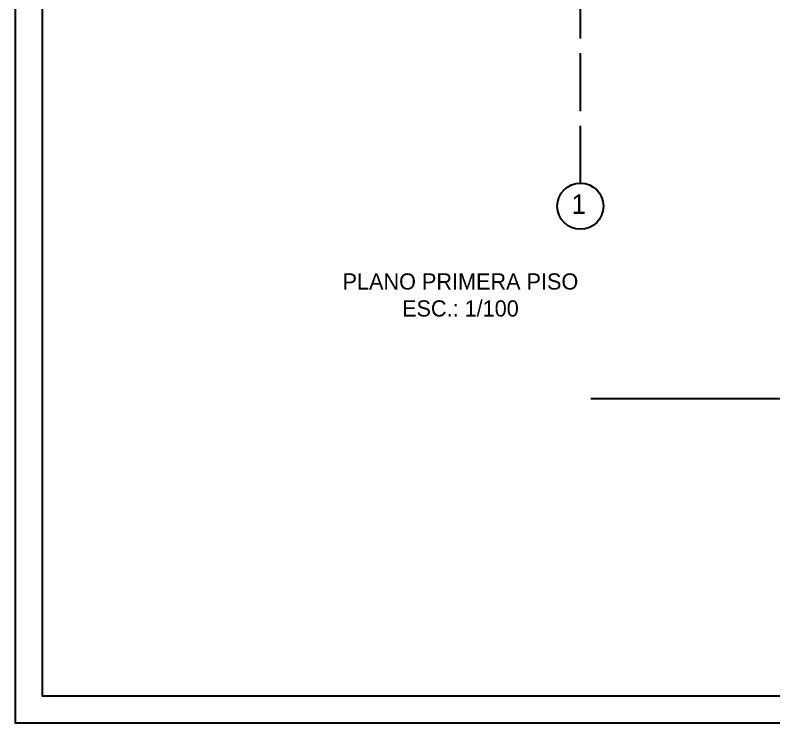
# Model space of a CAD drawing. Header units: metres. Extents: x -525 to 413, y -37 to 272.
# Drawn here: x 24.41 to 38.47, y 25.93 to 39.05 of the extents above; entities that cross this region are included whole.
import ezdxf

# ---------------------------------------------------------------- set-up
doc = ezdxf.new("R2010")
doc.units = ezdxf.units.M
doc.header["$MEASUREMENT"] = 0
doc.linetypes.add('ACAD_ISO02W100', pattern=[15, 12, -3])
doc.linetypes.add('DOT', pattern=[0.25, 0, -0.25])
doc.layers.get('0').update_dxf_attribs({"color": 254})
doc.layers.add('L.COLUMNA', color=254, linetype='Continuous')
doc.layers.add('letra', color=254, linetype='DOT')
doc.layers.add('MARCO DE LEYENDA', color=254, linetype='Continuous', lineweight=25)
doc.styles.get("Standard").update_dxf_attribs({"font": 'HTOWERT.TTF', "height": 0.08})

msp = doc.modelspace()

# ---------------------------------------------------------------- linework, layer by layer
at = {"linetype": 'Continuous'}
for points in [[(24.407, 85.327), (24.407, 25.927), (66.407, 25.927), (66.407, 85.327)], [(24.907, 84.827), (24.907, 26.427), (65.907, 26.427), (65.907, 84.827)]]:
    msp.add_lwpolyline(points, close=True, dxfattribs=at)
at = {"ltscale": 0.2}
msp.add_circle((34.885, 35.51), 0.428, dxfattribs=at)
at = {"layer": 'L.COLUMNA', "linetype": 'ACAD_ISO02W100', "ltscale": 0.09}
msp.add_line((34.885, 35.922), (34.885, 39.169), dxfattribs=at)
at = {"layer": 'MARCO DE LEYENDA'}
msp.add_line((35.079, 31.946), (65.907, 31.946), dxfattribs=at)

# ---------------------------------------------------------------- texts
at = {"linetype": 'Continuous', "insert": (28.636, 34.264), "char_height": 0.3, "attachment_point": 1}
msp.add_mtext_dynamic_manual_height_columns('\\pxqc;PLANO PRIMERA PISO\\PESC.: 1/100', width=8.05096, gutter_width=12.5, heights=[0], dxfattribs=at)
at = {"layer": 'letra', "linetype": 'ACAD_ISO02W100', "ltscale": 0.009}
msp.add_text('1', height=0.364, dxfattribs=at).set_placement((34.721, 35.368))

doc.saveas('drawing.dxf')
